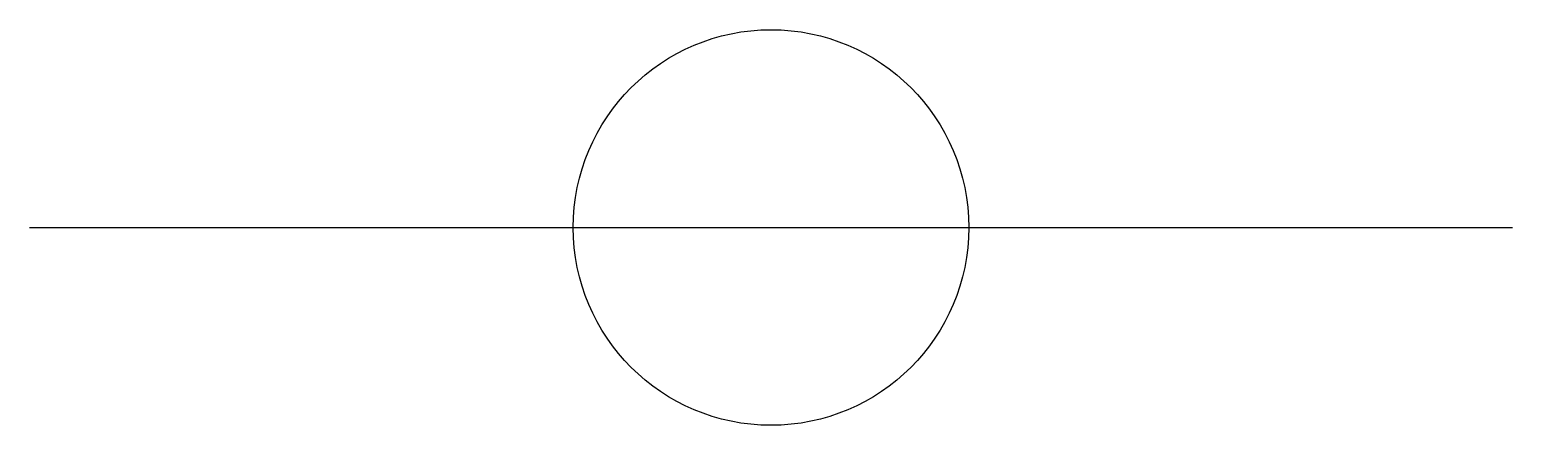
# Model space of a CAD drawing. Header units: feet. Extents: x -1.88 to 1.88, y -0.5 to 0.5.
import ezdxf

# ---------------------------------------------------------------- set-up
doc = ezdxf.new("R2010")
doc.units = ezdxf.units.FT
doc.header["$MEASUREMENT"] = 0

msp = doc.modelspace()

# ---------------------------------------------------------------- linework, layer by layer
msp.add_line((-1.875, 0, 1.0001), (1.875, 0, 1.0001))
msp.add_circle((0, 0, 1), 0.5)
at = {"layer": 'Defpoints'}
msp.add_point((0, 0), dxfattribs=at)

doc.saveas('drawing.dxf')
